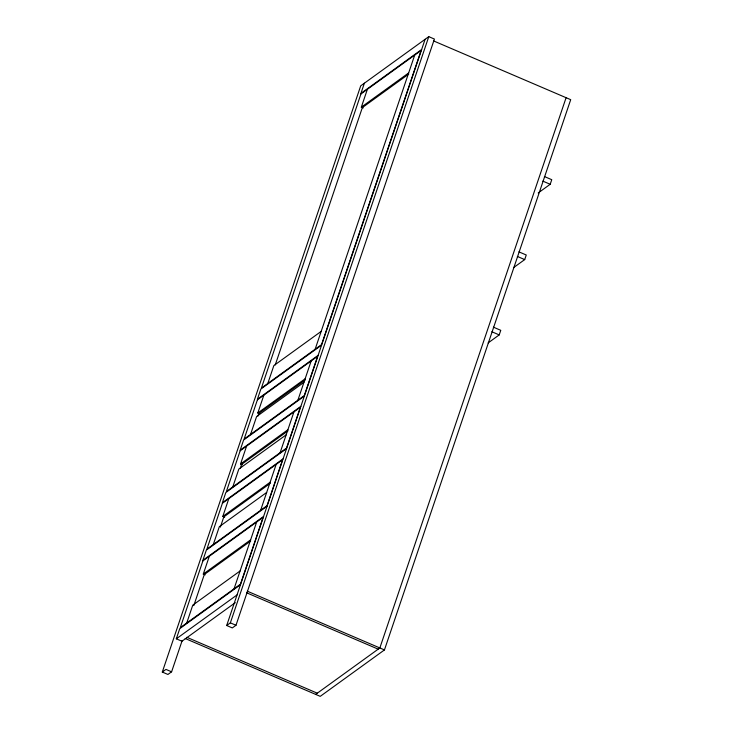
<?xml version="1.0" encoding="UTF-8"?>
<svg xmlns="http://www.w3.org/2000/svg" width="733" height="733" viewBox="0 0 733 733"><rect width="100%" height="100%" fill="white"/><g stroke="black" fill="none" stroke-linecap="round" stroke-linejoin="round"><path stroke-width="1.1" d="M182.233 640.385L171.595 671.813L167.921 674.461L162.295 672.051L360.709 85.853L428.778 36.65L434.403 39.06L235.989 625.267L232.315 627.915L226.689 625.506L425.103 39.298M235.311 602.654L181.949 641.228L176.314 638.819L179.768 628.621L240.488 584.723M364.383 83.195L360.929 93.393L421.658 49.496M186.723 623.013L192.761 605.174L240.094 570.961M205.158 574.883L203.288 574.076L209.326 556.237M213.294 544.518L219.332 526.679L266.665 492.457M224.655 517.287L222.777 516.481L228.824 498.642M232.792 486.914L238.83 469.074L286.154 434.861M242.431 464.777L240.552 463.98L246.59 446.131M250.558 434.412L256.596 416.573L303.929 382.36M259.684 413.806L257.805 413L263.843 395.16M267.811 383.441L273.849 365.593L321.182 331.38M363.211 107.962L361.332 107.155L367.37 89.316M193.787 605.614L204.305 574.516L250.713 540.972M220.358 527.109L223.803 516.921L270.211 483.377M240.195 468.497L241.578 464.41L287.977 430.876M257.924 416.115L258.831 413.439L305.23 379.896M275.241 364.952L362.349 107.595L408.757 74.051M234.056 588.801L256.651 522.024M260.627 510.305L276.149 464.429M280.116 452.701L293.924 411.919M297.891 400.2L311.177 360.948M315.144 349.22L414.695 55.103M226.689 625.506L230.354 622.848L428.778 36.65M566.096 97.7L379.841 647.963L315.639 694.38M185.174 638.489L320.239 696.35L384.449 649.933L570.705 99.67L433.533 40.901M488.141 342.907L499.219 334.899L500.767 330.317L493.401 327.156M513.631 267.591L524.709 259.592L526.257 255.002L518.9 251.85M538.205 192.944L550.199 184.276L551.757 179.686L544.39 176.534M361.332 107.155L408.657 72.943M321.585 345.151L260.856 389.04L257.411 399.238L318.131 355.34M257.805 413L305.139 378.787M304.332 396.122L243.603 440.02L240.158 450.209L300.878 406.32M240.552 463.98L287.886 429.758M286.557 448.623L225.837 492.521L222.383 502.71L283.103 458.821M222.777 516.481L270.111 482.268M267.059 506.228L206.339 550.116L202.885 560.314L263.605 516.417M203.288 574.076L250.613 539.864M176.314 638.819L237.043 594.921M162.295 672.051L165.96 669.403L171.595 671.813M542.832 181.115L550.199 184.276M517.342 256.431L524.709 259.592M491.852 331.747L499.219 334.899M247.278 591.174L384.449 649.933M246.682 592.814L378.191 649.154M230.354 622.848L235.989 625.267M186.823 637.298L317.288 693.18M202.904 560.882L180.3 627.659L240.47 584.164L263.074 517.388L202.904 560.882M222.401 503.278L206.871 549.154L267.041 505.66L282.571 459.783L222.401 503.278M240.167 450.777L226.369 491.559L286.539 448.055L300.347 407.282L240.167 450.777M257.42 399.806L244.135 439.049L304.314 395.554L317.6 356.302L257.42 399.806M360.948 93.961L261.397 388.078L321.567 344.583L421.118 50.458L360.948 93.961"/></g></svg>
